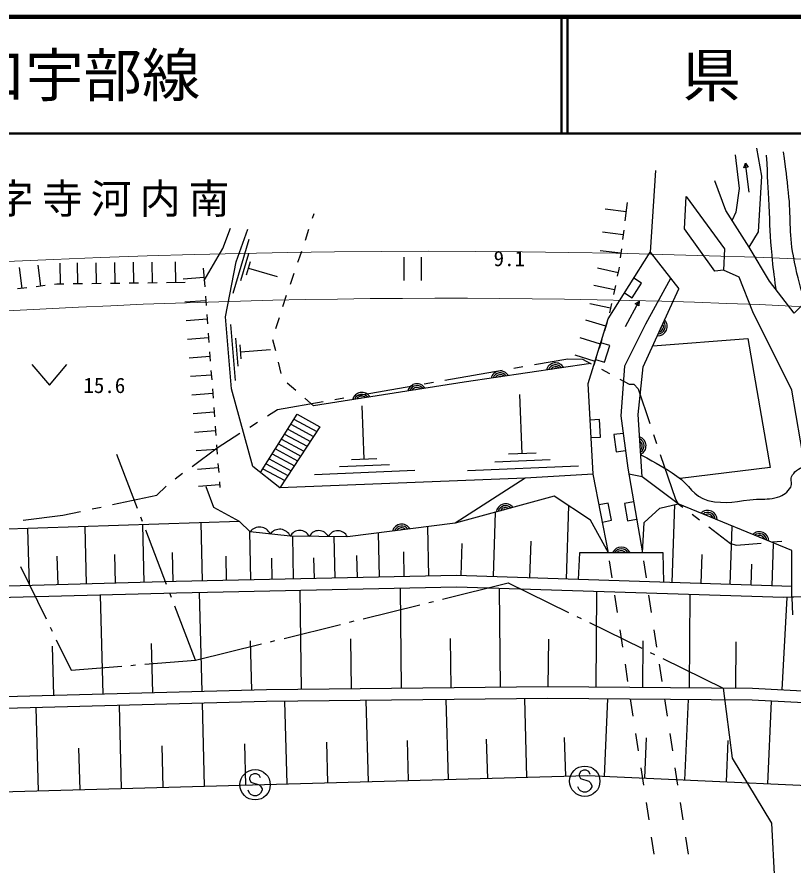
# Model space of a CAD drawing. Units: millimetres, scale not verified. Extents: x 40000 to 680000, y 20000 to 380000.
# Drawn here: x 251014 to 317610, y 307189 to 380000 of the extents above; entities that cross this region are included whole.
import ezdxf
from ezdxf.enums import TextEntityAlignment as Align

# ---------------------------------------------------------------- set-up
doc = ezdxf.new("R2010")
doc.units = ezdxf.units.MM
doc.header["$LTSCALE"] = 1000
for name, color, linetype, lineweight in [('M-BGD', 7, 'Continuous', 25), ('M-BMK-ROW', 30, 'Continuous', 25), ('M-STR-HTXT', 7, 'Continuous', 13), ('M-STR-STR1', 1, 'Continuous', 25), ('M-STR-STRC', 7, 'Continuous', 25), ('M-TTL', 2, 'Continuous', 140), ('M-TTL-LINE', 7, 'Continuous', 50)]:
    doc.layers.add(name, color=color, linetype=linetype, lineweight=lineweight)
doc.layers.add('M-BMK-HTXT', color=7, linetype='Continuous')
doc.layers.add('M-TTL-TXT', color=7, linetype='Continuous')
doc.styles.add('ＭＳ ゴシック', font='')
doc.styles.get('ＭＳ ゴシック').set_extended_font_data('MS Gothic')

msp = doc.modelspace()

# ---------------------------------------------------------------- linework, layer by layer
at = {"layer": 'M-BGD'}
for p, q in [((313402, 367046), (313543, 367440)), ((313774, 367090), (313402, 367046)), ((313840, 364958), (313543, 367440)), ((313543, 367440), (313774, 367090)), ((305797, 366824), (305340, 359804)), ((303386, 364073), (303186, 362486)), ((303286, 363279), (301500, 363504)), ((276384, 362738), (276515, 363140)), ((275761, 360837), (276072, 361787)), ((303037, 361295), (301251, 361520)), ((303086, 361692), (302987, 360898)), ((269580, 356298), (270928, 360930)), ((275291, 359405), (275449, 359887)), ((302837, 359708), (301051, 359932)), ((302887, 360104), (302787, 359311)), ((305340, 359804), (307816, 356647)), ((262639, 357162), (262617, 358962)), ((264639, 357187), (264616, 358987)), ((270226, 357366), (270899, 359682)), ((270703, 357855), (271040, 359013)), ((275130, 358939), (275291, 359405)), ((284201, 359378), (284201, 357378)), ((285701, 359378), (285701, 357378)), ((251462, 356699), (251245, 358486)), ((253050, 356891), (252833, 358678)), ((254736, 357063), (254714, 358863)), ((256240, 357082), (256217, 358882)), ((257840, 357102), (257817, 358902)), ((259439, 357122), (259417, 358922)), ((261039, 357142), (261017, 358942)), ((267005, 358429), (267124, 356834)), ((270871, 358434), (273342, 357716)), ((302599, 358036), (300840, 358419)), ((302665, 358340), (302533, 357733)), ((302687, 358517), (302665, 358340)), ((267064, 357632), (265269, 357497)), ((274475, 357049), (274803, 357994)), ((304617, 357158), (303941, 357585)), ((253447, 356940), (252653, 356843)), ((254433, 357059), (254241, 357036)), ((255040, 357067), (254433, 357059)), ((256640, 357087), (255840, 357077)), ((258239, 357107), (257440, 357097)), ((259839, 357127), (259039, 357117)), ((261439, 357147), (260639, 357137)), ((263039, 357167), (262239, 357157)), ((265439, 357197), (263839, 357177)), ((302278, 356560), (300519, 356943)), ((302363, 356951), (302193, 356169)), ((303818, 355889), (304617, 357158)), ((251859, 356747), (251064, 356651)), ((273843, 355152), (274149, 356104)), ((303141, 356316), (303818, 355889)), ((267214, 355637), (265419, 355502)), ((267184, 356036), (267244, 355238)), ((301938, 354997), (300179, 355379)), ((302023, 355387), (301853, 354606)), ((303221, 353412), (304405, 355614)), ((304062, 355373), (304405, 355614)), ((304392, 355195), (304062, 355373)), ((304405, 355614), (304392, 355195)), ((267334, 354042), (265539, 353907)), ((267304, 354441), (267364, 353643)), ((273231, 353248), (273537, 354200)), ((301544, 353447), (299822, 353971)), ((269764, 348796), (269374, 353605)), ((301661, 353830), (301428, 353064)), ((267454, 352446), (265659, 352311)), ((267424, 352845), (267484, 352047)), ((269987, 350024), (269792, 352429)), ((301078, 351916), (299356, 352441)), ((270259, 350651), (270161, 351854)), ((273215, 351324), (272974, 352294)), ((301195, 352299), (300962, 351534)), ((301877, 351793), (301111, 352026)), ((301440, 350358), (301877, 351793)), ((267544, 351250), (267604, 350452)), ((270210, 351253), (272775, 351461)), ((300626, 350433), (298904, 350957)), ((267574, 350851), (265779, 350716)), ((273698, 349383), (273457, 350354)), ((300729, 350768), (300524, 350097)), ((300674, 350591), (301440, 350358)), ((252300, 350175), (253800, 348375)), ((253800, 348375), (255300, 350175)), ((267664, 349654), (267724, 348856)), ((267694, 349255), (265899, 349120)), ((267783, 348059), (267843, 347261)), ((274949, 347916), (274190, 348567)), ((267813, 347660), (266019, 347525)), ((294378, 342506), (294175, 347582)), ((276466, 346612), (275707, 347264)), ((280808, 342022), (280624, 346607)), ((267933, 346064), (266138, 345929)), ((267903, 346463), (267963, 345665)), ((274782, 345465), (276739, 344401)), ((301006, 345430), (300207, 345388)), ((301085, 343932), (301006, 345430)), ((268053, 344469), (266258, 344334)), ((268023, 344868), (268083, 344070)), ((274251, 344615), (276190, 343561)), ((274517, 345040), (276464, 343981)), ((273720, 343766), (275640, 342721)), ((273985, 344190), (275915, 343141)), ((300286, 343890), (301085, 343932)), ((303022, 344252), (302229, 344146)), ((302229, 344146), (302428, 342660)), ((268143, 343272), (268203, 342474)), ((273454, 343341), (275366, 342302)), ((261351, 337809), (259580, 342443)), ((268173, 342873), (266378, 342738)), ((272923, 342492), (274816, 341462)), ((273189, 342916), (275091, 341882)), ((295568, 342554), (293189, 342459)), ((302428, 342660), (303221, 342766)), ((268263, 341677), (268323, 340879)), ((272392, 341642), (274267, 340623)), ((272658, 342067), (274542, 341042)), ((282979, 341535), (278681, 341363)), ((281882, 342065), (279733, 341979)), ((296783, 341967), (292024, 341776)), ((268293, 341278), (266498, 341143)), ((272126, 341217), (273992, 340203)), ((285151, 341048), (276555, 340704)), ((299188, 341427), (289670, 341047)), ((268383, 340081), (268420, 339591)), ((294616, 340401), (288606, 336529)), ((304662, 340525), (303511, 340749)), ((268401, 339836), (266606, 339701)), ((298176, 331740), (298383, 338017)), ((301748, 338265), (300963, 338112)), ((302034, 336792), (301748, 338265)), ((303930, 338359), (303142, 338221)), ((303142, 338221), (303401, 336743)), ((307237, 331442), (307457, 338132)), ((291898, 331947), (292081, 337477)), ((270110, 336675), (245585, 335858)), ((261780, 336688), (261637, 337061)), ((261936, 331456), (261804, 336399)), ((266923, 331578), (266815, 336566)), ((301249, 336640), (302034, 336792)), ((303401, 336743), (304189, 336881)), ((252084, 331193), (251953, 336070)), ((256993, 331324), (256862, 336234)), ((263850, 331270), (262065, 335940)), ((271084, 331668), (270994, 335829)), ((282127, 331908), (282045, 335714)), ((286367, 331999), (286276, 336239)), ((312213, 331278), (312376, 336253)), ((274756, 331748), (274677, 335420)), ((278321, 331825), (278244, 335390)), ((295037, 331843), (295141, 334982)), ((289133, 332038), (289224, 334803)), ((315808, 331159), (315926, 334755)), ((254539, 331258), (254473, 333713)), ((259465, 331390), (259399, 333861)), ((264429, 331523), (264363, 334016)), ((269004, 331623), (268959, 333704)), ((272920, 331708), (272880, 333544)), ((276539, 331786), (276500, 333569)), ((280224, 331866), (280183, 333769)), ((284247, 331953), (284201, 334073)), ((309725, 331360), (309807, 333847)), ((251316, 332826), (253511, 328333)), ((314010, 331219), (314070, 333016)), ((287522, 330018), (293178, 331419)), ((293178, 331419), (298350, 328880)), ((266918, 322078), (266690, 330573)), ((275419, 322257), (275327, 330760)), ((284015, 322350), (283923, 330946)), ((292507, 322441), (292415, 330932)), ((300717, 322454), (300778, 330665)), ((258423, 321850), (258195, 330356)), ((264279, 330149), (264136, 330523)), ((308730, 322395), (308789, 330408)), ((316681, 322220), (317102, 330163)), ((266336, 324767), (264564, 329402)), ((280727, 328334), (285581, 329537)), ((286357, 329729), (286745, 329825)), ((299069, 328527), (299428, 328351)), ((273933, 326650), (278786, 327853)), ((279563, 328045), (279951, 328141)), ((300146, 327999), (304634, 325795)), ((253862, 327614), (254037, 327255)), ((254389, 326536), (255662, 323930)), ((262670, 321964), (262557, 326212)), ((271168, 322192), (271054, 326442)), ((272768, 326361), (273156, 326458)), ((279717, 322304), (279671, 326602)), ((288261, 322395), (288215, 326641)), ((296612, 322484), (296642, 326590)), ((304724, 322425), (304753, 326431)), ((312707, 322366), (312737, 326343)), ((254170, 321737), (254056, 325989)), ((266336, 324767), (271992, 326169)), ((261996, 324427), (266336, 324767)), ((305352, 325442), (305711, 325266)), ((306429, 324914), (311602, 322374)), ((255662, 323930), (260002, 324270)), ((260799, 324333), (261198, 324364)), ((311602, 322374), (312392, 316352)), ((274211, 314152), (274014, 321242)), ((281183, 314345), (280989, 321317)), ((288038, 314535), (287848, 321391)), ((294779, 314722), (294592, 321463)), ((301428, 314801), (301731, 321447)), ((308338, 314486), (308653, 321396)), ((315443, 314161), (315768, 321267)), ((252869, 313560), (252671, 320696)), ((259998, 313758), (259800, 320887)), ((267120, 313955), (266923, 321078)), ((270665, 314054), (270567, 317599)), ((277697, 314249), (277600, 317735)), ((284610, 314440), (284515, 317868)), ((291409, 314629), (291315, 317999)), ((298104, 314815), (298012, 318139)), ((304883, 314643), (305040, 318098)), ((311891, 314324), (312053, 317876)), ((256433, 313659), (256334, 317224)), ((263559, 313857), (263460, 317418)), ((312392, 316352), (315760, 310788)), ((315760, 310788), (316021, 305849))]:
    msp.add_line(p, q, dxfattribs=at)
for points in [[(313835, 360241), (314657, 361541), (314929, 366338), (314497, 368729)], [(312654, 368158), (312985, 365274), (312690, 363227), (312379, 362543)], [(321256, 366995), (320367, 360092), (318996, 355856), (317708, 354579), (315596, 357330), (313835, 360241), (311841, 363394), (310908, 365931)], [(318771, 330221), (319018, 336410), (318610, 341425), (317500, 347958), (314147, 354688), (312993, 357660), (311648, 358272), (310892, 358183), (308293, 361796), (308454, 364579), (311734, 360092), (311648, 358272)], [(267083, 357382), (268669, 360119), (269352, 361857)], [(300449, 340759), (294616, 340401), (273571, 339560), (271241, 341417), (269422, 348068), (268919, 354268), (269822, 358989), (270836, 361784)], [(301763, 333993), (300449, 340759), (300044, 348520), (301742, 354097), (305340, 359804)], [(307108, 357549), (304959, 353634), (303146, 350006), (302820, 345769), (303423, 341249), (304696, 333991)], [(304662, 340525), (304329, 345870), (304759, 349968), (307816, 356647)], [(305578, 351756), (313736, 352390), (315640, 341331), (307930, 340381)], [(300248, 350243), (289383, 348658), (276466, 346612)], [(271915, 340880), (275048, 345889), (277014, 344820), (273571, 339560)], [(328986, 342664), (323037, 340787), (322914, 330364), (317516, 330177), (317504, 334184), (307758, 338203), (304662, 340525)], [(270110, 336675), (267905, 337883), (267236, 339661)], [(301763, 333993), (300236, 336803), (297112, 338850), (288606, 336529), (279365, 335381)], [(304696, 333991), (304833, 336589), (306175, 337829), (307758, 338203)], [(279365, 335381), (274467, 335421), (271028, 335797), (270110, 336675)], [(306520, 331465), (306454, 333990), (299299, 333995), (299175, 331707)], [(317513, 331103), (288737, 332051), (264682, 331530), (248160, 331088), (237062, 330147)], [(334541, 330155), (322914, 330364), (316793, 330152), (288732, 331050), (264706, 330530), (248216, 330089), (235711, 329029)], [(345725, 320841), (330255, 321499), (314130, 322356), (296555, 322485), (272419, 322225), (243527, 321452), (235694, 321275)], [(346991, 319786), (330207, 320501), (314100, 321356), (296557, 321485), (272438, 321225), (243552, 320452), (235692, 320275)], [(205476, 310150), (243439, 313298), (299988, 314867), (328929, 313546), (357516, 311022)]]:
    msp.add_lwpolyline(points, dxfattribs=at)
for centre, radius, start, end in [((306004, 353437), 812, 268.02377, 42.78404), ((306004, 353437), 650, 274.13956, 36.66825), ((306004, 353437), 488, 285.27225, 25.53556), ((306004, 353437), 325, 319.46154, 351.34628), ((297236, 349488), 812, 30.92208, 165.68235), ((292486, 348795), 812, 30.92208, 165.68235), ((297236, 349488), 650, 37.03787, 159.56656), ((297236, 349488), 488, 48.17055, 148.43387), ((297236, 349488), 325, 82.35984, 114.24458), ((292486, 348795), 650, 37.03787, 159.56656), ((292486, 348795), 488, 48.17055, 148.43387), ((292486, 348795), 325, 82.35984, 114.24458), ((285344, 347702), 812, 31.61833, 166.3786), ((285344, 347702), 650, 37.73411, 160.26281), ((285344, 347702), 488, 48.8668, 149.13012), ((280603, 346951), 812, 31.61833, 166.3786), ((280603, 346951), 650, 37.73411, 160.26281), ((280603, 346951), 488, 48.8668, 149.13012), ((285344, 347702), 325, 83.05609, 114.94083), ((280603, 346951), 325, 83.05609, 114.94083), ((304183, 343178), 812, 296.18183, 70.9421), ((304183, 343178), 650, 302.29762, 64.82632), ((304183, 343178), 488, 313.43031, 53.69363), ((304183, 343178), 325, 347.6196, 19.50434), ((292941, 337388), 812, 37.88146, 172.64174), ((292941, 337388), 650, 43.99725, 166.52595), ((292941, 337388), 488, 55.12994, 155.39326), ((292941, 337388), 325, 89.31923, 121.20397), ((310293, 336820), 812, 0.20688, 134.96715), ((310293, 336820), 650, 6.32267, 128.85136), ((310293, 336820), 488, 17.45536, 117.71868), ((310293, 336820), 325, 51.64465, 83.52939), ((284024, 335645), 812, 29.70181, 164.46208), ((271834, 335208), 998, 23.70057, 143.83733), ((273553, 335020), 998, 23.70057, 143.83733), ((275280, 334998), 916, 26.54953, 152.50137), ((276912, 334985), 916, 26.54953, 152.50137), ((278545, 334971), 916, 26.54953, 152.50137), ((284024, 335645), 650, 35.8176, 158.3463), ((284024, 335645), 488, 46.95029, 147.21361), ((284024, 335645), 325, 81.13958, 113.02432), ((314730, 334990), 812, 0.20688, 134.96715), ((314730, 334990), 650, 6.32267, 128.85136), ((314730, 334990), 488, 17.45536, 117.71868), ((314730, 334990), 325, 51.64465, 83.52939), ((302876, 333680), 812, 22.58316, 157.34343), ((302876, 333680), 650, 28.69895, 151.22764), ((302876, 333680), 488, 39.83164, 140.09496), ((302876, 333680), 325, 74.02093, 105.90567)]:
    msp.add_arc(centre, radius, start, end, dxfattribs=at)
for points, knots in [([(315316, 368141), (315413, 366036), (315437, 365502), (315528, 363811), (315618, 362141), (315615, 361200), (315779, 359536), (315890, 358401), (315934, 358020), (316128, 356637)], [0, 0, 0, 0, 1, 1, 1, 2, 2, 2, 3, 3, 3, 3]), ([(318650, 355512), (318081, 357324), (317928, 357915), (317639, 359492), (317254, 361585), (317457, 362809), (317226, 364925), (317078, 366288), (317024, 366739), (316787, 368407)], [0, 0, 0, 0, 1, 1, 1, 2, 2, 2, 3, 3, 3, 3]), ([(304544, 342410), (306033, 341618), (306492, 341381), (307652, 340583), (308738, 339837), (309029, 338822), (310307, 338500), (311884, 338102), (312847, 338488), (314470, 338587), (315182, 338631), (315603, 338571), (316288, 338773), (316820, 338931), (317116, 339173), (317413, 339642), (317595, 339930), (317360, 340197), (317493, 340511), (317599, 340761), (317712, 340883), (317916, 341062), (318146, 341264), (318293, 341310), (318610, 341425)], [0, 0, 0, 0, 1, 1, 1, 2, 2, 2, 3, 3, 3, 4, 4, 4, 5, 5, 5, 6, 6, 6, 7, 7, 7, 8, 8, 8, 8])]:
    msp.add_open_spline(points, degree=3, knots=knots, dxfattribs=at)
at = {"layer": 'M-BMK-ROW'}
for p, q in [((295419, 350151), (298274, 350649)), ((298274, 350649), (299545, 350617)), ((299545, 350617), (300279, 350227)), ((287735, 348812), (292661, 349670)), ((293646, 349842), (294434, 349979)), ((301162, 349758), (301868, 349382)), ((302751, 348913), (303562, 348482)), ((280051, 347472), (284977, 348331)), ((285962, 348503), (286750, 348640)), ((303562, 348482), (303943, 348473)), ((303943, 348473), (304315, 348082)), ((304315, 348082), (305324, 345086)), ((273365, 346307), (277292, 346992)), ((278278, 347163), (279066, 347301)), ((272511, 345761), (273365, 346307)), ((270995, 344791), (271669, 345222)), ((268196, 343002), (270152, 344253)), ((305644, 344139), (305899, 343381)), ((266038, 341416), (268196, 343002)), ((306218, 342433), (307513, 338591)), ((264588, 340349), (265233, 340823)), ((263007, 338933), (263823, 339709)), ((259217, 338130), (263007, 338933)), ((307513, 338591), (307758, 338203)), ((257456, 337757), (258239, 337922)), ((307758, 338203), (308146, 337908)), ((251537, 336806), (254952, 337226)), ((254952, 337226), (256478, 337549)), ((308942, 337303), (309578, 336818)), ((310374, 336213), (312251, 334785)), ((315861, 334928), (316658, 335001)), ((312251, 334785), (312757, 334645)), ((312757, 334645), (314865, 334837))]:
    msp.add_line(p, q, dxfattribs=at)
at = {"layer": 'M-STR-HTXT'}
for centre, radius, start, end in [((286551, -397264), 757143, 77.23475, 96.71879), ((287945, -294725), 650577, 78.78323, 110.2213)]:
    msp.add_arc(centre, radius, start, end, dxfattribs=at)
at = {"layer": 'M-STR-STR1'}
for p, q in [((302091, 331837), (301865, 333320)), ((305025, 331835), (304799, 333318)), ((302542, 328871), (302317, 330354)), ((305476, 328869), (305250, 330352)), ((317516, 330177), (317564, 328678)), ((302994, 325905), (302768, 327388)), ((305928, 325904), (305702, 327387)), ((303446, 322940), (303220, 324423)), ((306379, 322938), (306154, 324421)), ((303897, 319974), (303671, 321457)), ((306831, 319972), (306605, 321455)), ((304349, 317008), (304123, 318491)), ((307283, 317006), (307057, 318489)), ((304800, 314042), (304575, 315525)), ((307734, 314040), (307508, 315523)), ((305252, 311076), (305026, 312559)), ((308186, 311075), (307960, 312557)), ((305704, 308111), (305478, 309594)), ((308637, 308109), (308411, 309592))]:
    msp.add_line(p, q, dxfattribs=at)
at = {"layer": 'M-STR-STRC'}
for p, q in [((299622, 315330), (299386, 315212)), ((299858, 315330), (299622, 315330)), ((300095, 315212), (299858, 315330)), ((271096, 314906), (270978, 314670)), ((270978, 314670), (270978, 314551)), ((270978, 314551), (271096, 314315)), ((271332, 315024), (271096, 314906)), ((271568, 315024), (271332, 315024)), ((271805, 314906), (271568, 315024)), ((271923, 314670), (271805, 314906)), ((299386, 315212), (299267, 314976)), ((299267, 314976), (299267, 314858)), ((299267, 314858), (299386, 314621)), ((299386, 314621), (300095, 314385)), ((300213, 314976), (300095, 315212)), ((271096, 314315), (271805, 314079)), ((271805, 314079), (271923, 313960)), ((271923, 313960), (272041, 313724)), ((299267, 313676), (299149, 313912)), ((300095, 314385), (300213, 314267)), ((300213, 314267), (300331, 314030)), ((300331, 313912), (300213, 313676)), ((300331, 314030), (300331, 313912)), ((270978, 313370), (270859, 313606)), ((271096, 313251), (270978, 313370)), ((271332, 313133), (271096, 313251)), ((271568, 313133), (271332, 313133)), ((271805, 313251), (271568, 313133)), ((271923, 313370), (271805, 313251)), ((272041, 313606), (271923, 313370)), ((272041, 313724), (272041, 313606)), ((299386, 313558), (299267, 313676)), ((299622, 313439), (299386, 313558)), ((299858, 313439), (299622, 313439)), ((300095, 313558), (299858, 313439)), ((300213, 313676), (300095, 313558))]:
    msp.add_line(p, q, dxfattribs=at)
for centre in [(271450, 314079), (299740, 314385)]:
    msp.add_circle(centre, 1300, dxfattribs=at)
at = {"layer": 'M-TTL'}
msp.add_line((680000, 380000), (40000, 380000), dxfattribs=at)
at = {"layer": 'M-TTL-LINE'}
for p, q in [((297750, 380000), (297750, 370000)), ((298250, 380000), (298250, 370000)), ((40000, 370000), (680000, 370000))]:
    msp.add_line(p, q, dxfattribs=at)

# ---------------------------------------------------------------- texts
at = {"layer": 'M-BGD', "style": 'ＭＳ ゴシック'}
for s, p in [('9.1', (291915, 358208)), ('15.6', (256715, 347315))]:
    msp.add_text(s, height=1320, dxfattribs=at).set_placement(p, align=Align.BOTTOM_LEFT)
at = {"layer": 'M-BMK-HTXT', "insert": (259452, 362831), "char_height": 2566, "attachment_point": 8, "style": 'ＭＳ ゴシック'}
msp.add_mtext('\\T1.2;字寺河内南', dxfattribs=at)
at = {"layer": 'M-TTL-TXT', "style": 'ＭＳ ゴシック'}
msp.add_text('主要地方道山口宇部線', height=3666, dxfattribs=at).set_placement((216734, 375000), align=Align.MIDDLE_LEFT)
msp.add_text('県\u3000名', height=3666, dxfattribs=at).set_placement((315625, 375000), align=Align.MIDDLE_CENTER)

doc.saveas('drawing.dxf')
